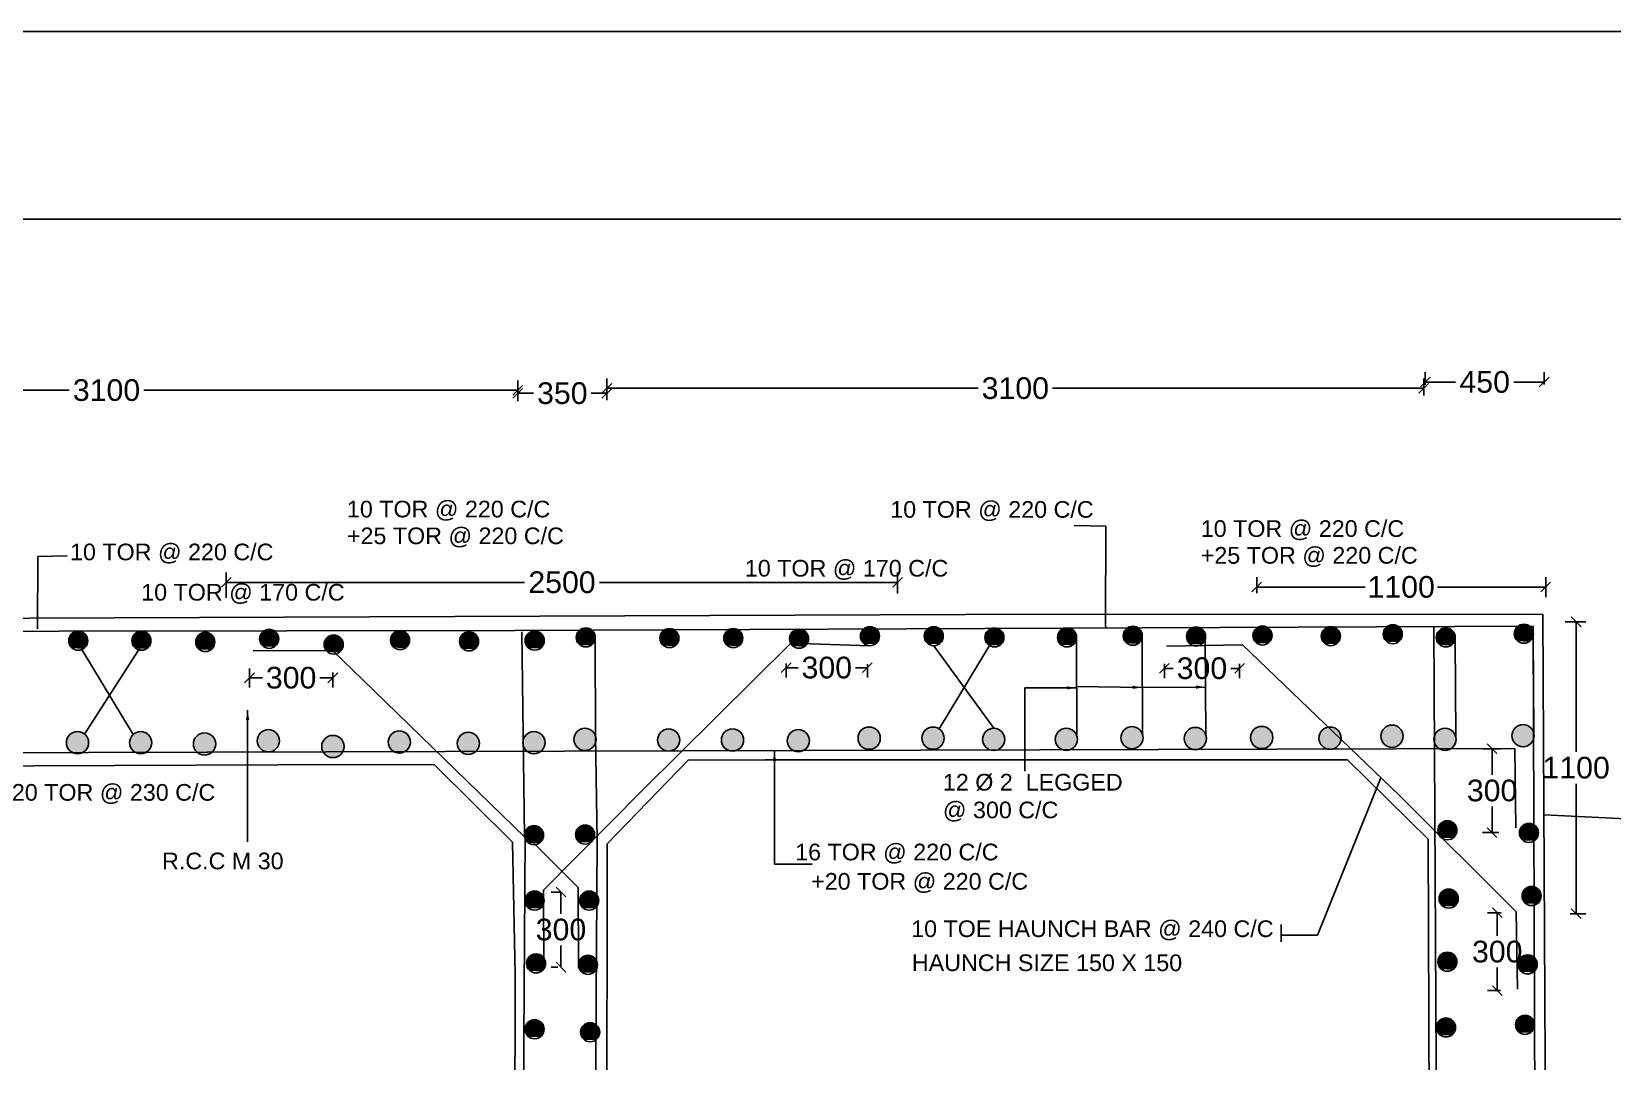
# Model space of a CAD drawing. Header units: inches. Extents: x 130.5 to 230.5, y 130.1 to 207.5.
# Drawn here: x 166.39 to 195.57, y 188.48 to 207.49 of the extents above; entities that cross this region are included whole.
import ezdxf

# ---------------------------------------------------------------- set-up
doc = ezdxf.new("R2010")
doc.units = ezdxf.units.IN
doc.header["$MEASUREMENT"] = 0
doc.layers.add('DRAWING', color=7, linetype='Continuous')
doc.layers.add('DRAWING @ 1', color=7, linetype='Continuous')
doc.styles.add('Annotative', font='arial.ttf')
doc.styles.get("Standard").update_dxf_attribs({"font": 'arial.ttf'})
doc.dimstyles.get("Standard").update_dxf_attribs({"dimtxt": 0.18, "dimasz": 0.18, "dimexe": 0.18, "dimexo": 0.0625, "dimgap": 0.09, "dimtad": 0, "dimtih": 1, "dimtoh": 1, "dimdec": 4, "dimzin": 0, "dimdsep": 46, "dimtxsty": 'Standard', "dimblk": 'OBLIQUE', "dimblk1": 'OBLIQUE', "dimcen": 0.09, "dimadec": 0, "dimazin": 0, "dimtfac": 1, "dimtdec": 4, "dimtofl": 0, "dimtmove": 0, "dimatfit": 3, "dimfxl": 0, "dimtolj": 1, "dimtzin": 0, "dimarcsym": 0})
picture_1 = doc.add_image_def('image1.jpg', size_in_pixel=(4276, 3308))

# ---------------------------------------------------------------- blocks, each defined once
blk = doc.blocks.new('_Oblique')
at = {"color": 0, "linetype": 'ByBlock', "lineweight": -2}
blk.add_line((-0.5, -0.5), (0.5, 0.5), dxfattribs=at)
blk = doc.blocks.new('*D6')
at = {"layer": 'Defpoints', "color": 0, "transparency": 16777216}
for p in [(160.369, 200.938), (175.365, 200.874), (175.365, 200.82)]:
    blk.add_point(p, dxfattribs=at)
at = {"layer": 'DRAWING', "color": 0, "lineweight": -2, "transparency": 16777216}
for p, q in [((175.365, 200.882), (175.365, 201.054)), ((160.369, 200.876), (160.369, 200.694)), ((160.369, 200.874), (167.089, 200.874)), ((175.365, 200.874), (168.462, 200.874))]:
    blk.add_line(p, q, dxfattribs=at)
at = {"layer": 'DRAWING', "color": 0, "lineweight": -2, "transparency": 16777216, "xscale": 0.18, "yscale": 0.18, "zscale": 0.18, "rotation": 180}
blk.add_blockref('_Oblique', (160.369, 200.874), dxfattribs=at)
at = {"layer": 'DRAWING', "color": 0, "lineweight": -2, "transparency": 16777216, "xscale": 0.18, "yscale": 0.18, "zscale": 0.18}
blk.add_blockref('_Oblique', (175.365, 200.874), dxfattribs=at)
at = {"layer": 'DRAWING', "color": 0, "transparency": 16777216, "insert": (167.776, 200.874), "char_height": 0.4, "attachment_point": 5}
blk.add_mtext('\\A1;3100', dxfattribs=at)
blk = doc.blocks.new('*D7')
at = {"layer": 'Defpoints', "color": 0, "transparency": 16777216}
for p in [(177.01, 200.817), (175.365, 200.607), (177.01, 200.631)]:
    blk.add_point(p, dxfattribs=at)
at = {"layer": 'DRAWING', "color": 0, "lineweight": -2, "transparency": 16777216}
for p, q in [((175.365, 200.669), (175.365, 200.997)), ((175.365, 200.817), (175.657, 200.817)), ((177.01, 200.817), (176.719, 200.817)), ((177.01, 200.693), (177.01, 200.997))]:
    blk.add_line(p, q, dxfattribs=at)
at = {"layer": 'DRAWING', "color": 0, "lineweight": -2, "transparency": 16777216, "xscale": 0.18, "yscale": 0.18, "zscale": 0.18, "rotation": 180}
blk.add_blockref('_Oblique', (175.365, 200.817), dxfattribs=at)
at = {"layer": 'DRAWING', "color": 0, "lineweight": -2, "transparency": 16777216, "xscale": 0.18, "yscale": 0.18, "zscale": 0.18}
blk.add_blockref('_Oblique', (177.01, 200.817), dxfattribs=at)
at = {"layer": 'DRAWING', "color": 0, "transparency": 16777216, "insert": (176.188, 200.817), "char_height": 0.4, "attachment_point": 5}
blk.add_mtext('\\A1;350', dxfattribs=at)
blk = doc.blocks.new('*D8')
at = {"layer": 'Defpoints', "color": 0, "transparency": 16777216}
for p in [(192.087, 200.91), (177.01, 200.631), (192.087, 200.716)]:
    blk.add_point(p, dxfattribs=at)
at = {"layer": 'DRAWING', "color": 0, "lineweight": -2, "transparency": 16777216}
for p, q in [((177.01, 200.693), (177.01, 201.09)), ((192.087, 200.778), (192.087, 201.09)), ((177.01, 200.91), (183.862, 200.91)), ((192.087, 200.91), (185.235, 200.91))]:
    blk.add_line(p, q, dxfattribs=at)
at = {"layer": 'DRAWING', "color": 0, "lineweight": -2, "transparency": 16777216, "xscale": 0.18, "yscale": 0.18, "zscale": 0.18, "rotation": 180}
blk.add_blockref('_Oblique', (177.01, 200.91), dxfattribs=at)
at = {"layer": 'DRAWING', "color": 0, "lineweight": -2, "transparency": 16777216, "xscale": 0.18, "yscale": 0.18, "zscale": 0.18}
blk.add_blockref('_Oblique', (192.087, 200.91), dxfattribs=at)
at = {"layer": 'DRAWING', "color": 0, "transparency": 16777216, "insert": (184.549, 200.91), "char_height": 0.4, "attachment_point": 5}
blk.add_mtext('\\A1;3100', dxfattribs=at)
blk = doc.blocks.new('*D9')
at = {"layer": 'Defpoints', "color": 0, "transparency": 16777216}
for p in [(194.309, 201.025), (192.114, 200.91), (194.309, 200.919)]:
    blk.add_point(p, dxfattribs=at)
at = {"layer": 'DRAWING', "color": 0, "lineweight": -2, "transparency": 16777216}
for p, q in [((192.114, 200.973), (192.114, 201.205)), ((192.114, 201.025), (192.672, 201.025)), ((194.309, 201.025), (193.75, 201.025)), ((194.309, 200.982), (194.309, 201.205))]:
    blk.add_line(p, q, dxfattribs=at)
at = {"layer": 'DRAWING', "color": 0, "lineweight": -2, "transparency": 16777216, "xscale": 0.18, "yscale": 0.18, "zscale": 0.18, "rotation": 180}
blk.add_blockref('_Oblique', (192.114, 201.025), dxfattribs=at)
at = {"layer": 'DRAWING', "color": 0, "lineweight": -2, "transparency": 16777216, "xscale": 0.18, "yscale": 0.18, "zscale": 0.18}
blk.add_blockref('_Oblique', (194.309, 201.025), dxfattribs=at)
at = {"layer": 'DRAWING', "color": 0, "transparency": 16777216, "insert": (193.211, 201.025), "char_height": 0.4, "attachment_point": 5}
blk.add_mtext('\\A1;450', dxfattribs=at)
blk = doc.blocks.new('*D12')
at = {"layer": 'Defpoints', "color": 0, "transparency": 16777216}
for p in [(182.377, 197.327), (169.987, 196.981), (182.377, 197.06)]:
    blk.add_point(p, dxfattribs=at)
at = {"layer": 'DRAWING', "color": 0, "lineweight": -2, "transparency": 16777216}
for p, q in [((169.987, 197.043), (169.987, 197.507)), ((169.987, 197.327), (175.492, 197.327)), ((182.377, 197.327), (176.872, 197.327)), ((182.377, 197.122), (182.377, 197.507))]:
    blk.add_line(p, q, dxfattribs=at)
at = {"layer": 'DRAWING', "color": 0, "lineweight": -2, "transparency": 16777216, "xscale": 0.18, "yscale": 0.18, "zscale": 0.18, "rotation": 180}
blk.add_blockref('_Oblique', (169.987, 197.327), dxfattribs=at)
at = {"layer": 'DRAWING', "color": 0, "lineweight": -2, "transparency": 16777216, "xscale": 0.18, "yscale": 0.18, "zscale": 0.18}
blk.add_blockref('_Oblique', (182.377, 197.327), dxfattribs=at)
at = {"layer": 'DRAWING', "color": 0, "transparency": 16777216, "insert": (176.182, 197.327), "char_height": 0.4, "attachment_point": 5}
blk.add_mtext('\\A1;2500', dxfattribs=at)
blk = doc.blocks.new('*D13')
at = {"layer": 'Defpoints', "color": 0, "transparency": 16777216}
for p in [(194.338, 197.241), (189.003, 197.067), (194.338, 196.993)]:
    blk.add_point(p, dxfattribs=at)
at = {"layer": 'DRAWING', "color": 0, "lineweight": -2, "transparency": 16777216}
for p, q in [((189.003, 197.13), (189.003, 197.421)), ((189.003, 197.241), (191.003, 197.241)), ((194.338, 197.241), (192.338, 197.241)), ((194.338, 197.056), (194.338, 197.421))]:
    blk.add_line(p, q, dxfattribs=at)
at = {"layer": 'DRAWING', "color": 0, "lineweight": -2, "transparency": 16777216, "xscale": 0.18, "yscale": 0.18, "zscale": 0.18, "rotation": 180}
blk.add_blockref('_Oblique', (189.003, 197.241), dxfattribs=at)
at = {"layer": 'DRAWING', "color": 0, "lineweight": -2, "transparency": 16777216, "xscale": 0.18, "yscale": 0.18, "zscale": 0.18}
blk.add_blockref('_Oblique', (194.338, 197.241), dxfattribs=at)
at = {"layer": 'DRAWING', "color": 0, "transparency": 16777216, "insert": (191.67, 197.241), "char_height": 0.4, "attachment_point": 5}
blk.add_mtext('\\A1;1100', dxfattribs=at)
blk = doc.blocks.new('*D14')
at = {"layer": 'Defpoints', "color": 0, "transparency": 16777216}
for p in [(194.635, 196.598), (194.724, 191.211), (194.899, 191.211)]:
    blk.add_point(p, dxfattribs=at)
at = {"layer": 'DRAWING', "color": 0, "lineweight": -2, "transparency": 16777216}
for p, q in [((194.697, 196.598), (195.079, 196.598)), ((194.899, 196.598), (194.899, 194.198)), ((194.899, 191.211), (194.899, 193.61)), ((194.786, 191.211), (195.079, 191.211))]:
    blk.add_line(p, q, dxfattribs=at)
at = {"layer": 'DRAWING', "color": 0, "lineweight": -2, "transparency": 16777216, "xscale": 0.18, "yscale": 0.18, "zscale": 0.18}
for p, rotation in [((194.899, 196.598), 90), ((194.899, 191.211), 270)]:
    blk.add_blockref('_Oblique', p, dxfattribs=dict(at, rotation=rotation))
at = {"layer": 'DRAWING', "color": 0, "transparency": 16777216, "insert": (194.899, 193.904), "char_height": 0.4, "attachment_point": 5}
blk.add_mtext('\\A1;1100', dxfattribs=at)
blk = doc.blocks.new('*D15')
at = {"layer": 'Defpoints', "color": 0, "transparency": 16777216}
for p in [(187.299, 195.885), (188.688, 195.885), (188.688, 195.74)]:
    blk.add_point(p, dxfattribs=at)
at = {"layer": 'DRAWING', "color": 0, "lineweight": -2, "transparency": 16777216}
for p, q in [((187.299, 195.823), (187.299, 195.56)), ((188.688, 195.823), (188.688, 195.56)), ((187.299, 195.74), (187.462, 195.74)), ((188.688, 195.74), (188.524, 195.74))]:
    blk.add_line(p, q, dxfattribs=at)
at = {"layer": 'DRAWING', "color": 0, "lineweight": -2, "transparency": 16777216, "xscale": 0.18, "yscale": 0.18, "zscale": 0.18, "rotation": 180}
blk.add_blockref('_Oblique', (187.299, 195.74), dxfattribs=at)
at = {"layer": 'DRAWING', "color": 0, "lineweight": -2, "transparency": 16777216, "xscale": 0.18, "yscale": 0.18, "zscale": 0.18}
blk.add_blockref('_Oblique', (188.688, 195.74), dxfattribs=at)
at = {"layer": 'DRAWING', "color": 0, "transparency": 16777216, "insert": (187.993, 195.74), "char_height": 0.4, "attachment_point": 5}
blk.add_mtext('\\A1;300', dxfattribs=at)
blk = doc.blocks.new('*D16')
at = {"layer": 'Defpoints', "color": 0, "transparency": 16777216}
for p in [(180.32, 195.89), (181.818, 195.88), (181.818, 195.752)]:
    blk.add_point(p, dxfattribs=at)
at = {"layer": 'DRAWING', "color": 0, "lineweight": -2, "transparency": 16777216}
for p, q in [((180.32, 195.828), (180.32, 195.572)), ((181.818, 195.817), (181.818, 195.572)), ((180.32, 195.752), (180.538, 195.752)), ((181.818, 195.752), (181.6, 195.752))]:
    blk.add_line(p, q, dxfattribs=at)
at = {"layer": 'DRAWING', "color": 0, "lineweight": -2, "transparency": 16777216, "xscale": 0.18, "yscale": 0.18, "zscale": 0.18, "rotation": 180}
blk.add_blockref('_Oblique', (180.32, 195.752), dxfattribs=at)
at = {"layer": 'DRAWING', "color": 0, "lineweight": -2, "transparency": 16777216, "xscale": 0.18, "yscale": 0.18, "zscale": 0.18}
blk.add_blockref('_Oblique', (181.818, 195.752), dxfattribs=at)
at = {"layer": 'DRAWING', "color": 0, "transparency": 16777216, "insert": (181.069, 195.752), "char_height": 0.4, "attachment_point": 5}
blk.add_mtext('\\A1;300', dxfattribs=at)
blk = doc.blocks.new('*D17')
at = {"layer": 'Defpoints', "color": 0, "transparency": 16777216}
for p in [(170.414, 195.797), (171.953, 195.728), (171.953, 195.565)]:
    blk.add_point(p, dxfattribs=at)
at = {"layer": 'DRAWING', "color": 0, "lineweight": -2, "transparency": 16777216}
for p, q in [((170.414, 195.734), (170.414, 195.385)), ((170.414, 195.565), (170.652, 195.565)), ((171.953, 195.565), (171.715, 195.565)), ((171.953, 195.666), (171.953, 195.385))]:
    blk.add_line(p, q, dxfattribs=at)
at = {"layer": 'DRAWING', "color": 0, "lineweight": -2, "transparency": 16777216, "xscale": 0.18, "yscale": 0.18, "zscale": 0.18, "rotation": 180}
blk.add_blockref('_Oblique', (170.414, 195.565), dxfattribs=at)
at = {"layer": 'DRAWING', "color": 0, "lineweight": -2, "transparency": 16777216, "xscale": 0.18, "yscale": 0.18, "zscale": 0.18}
blk.add_blockref('_Oblique', (171.953, 195.565), dxfattribs=at)
at = {"layer": 'DRAWING', "color": 0, "transparency": 16777216, "insert": (171.183, 195.565), "char_height": 0.4, "attachment_point": 5}
blk.add_mtext('\\A1;300', dxfattribs=at)
blk = doc.blocks.new('*D25')
at = {"layer": 'Defpoints', "color": 0, "transparency": 16777216}
for p in [(176.216, 191.61), (176.163, 190.223), (176.17, 190.223)]:
    blk.add_point(p, dxfattribs=at)
at = {"layer": 'DRAWING', "color": 0, "lineweight": -2, "transparency": 16777216}
for p, q in [((176.154, 191.61), (175.983, 191.61)), ((176.163, 191.61), (176.163, 191.21)), ((176.163, 190.223), (176.163, 190.622)), ((176.107, 190.223), (175.983, 190.223))]:
    blk.add_line(p, q, dxfattribs=at)
at = {"layer": 'DRAWING', "color": 0, "lineweight": -2, "transparency": 16777216, "xscale": 0.18, "yscale": 0.18, "zscale": 0.18}
for p, rotation in [((176.163, 191.61), 90), ((176.163, 190.223), 270)]:
    blk.add_blockref('_Oblique', p, dxfattribs=dict(at, rotation=rotation))
at = {"layer": 'DRAWING', "color": 0, "transparency": 16777216, "insert": (176.163, 190.916), "char_height": 0.4, "attachment_point": 5}
blk.add_mtext('\\A1;300', dxfattribs=at)
blk = doc.blocks.new('*D26')
at = {"layer": 'Defpoints', "color": 0, "transparency": 16777216}
for p in [(193.573, 194.257), (193.348, 192.708), (193.535, 192.708)]:
    blk.add_point(p, dxfattribs=at)
at = {"layer": 'DRAWING', "color": 0, "lineweight": -2, "transparency": 16777216}
for p, q in [((193.51, 194.257), (193.168, 194.257)), ((193.348, 194.257), (193.348, 193.777)), ((193.348, 192.708), (193.348, 193.189)), ((193.473, 192.708), (193.168, 192.708))]:
    blk.add_line(p, q, dxfattribs=at)
at = {"layer": 'DRAWING', "color": 0, "lineweight": -2, "transparency": 16777216, "xscale": 0.18, "yscale": 0.18, "zscale": 0.18}
for p, rotation in [((193.348, 194.257), 90), ((193.348, 192.708), 270)]:
    blk.add_blockref('_Oblique', p, dxfattribs=dict(at, rotation=rotation))
at = {"layer": 'DRAWING', "color": 0, "transparency": 16777216, "insert": (193.348, 193.483), "char_height": 0.4, "attachment_point": 5}
blk.add_mtext('\\A1;300', dxfattribs=at)
blk = doc.blocks.new('*D27')
at = {"layer": 'Defpoints', "color": 0, "transparency": 16777216}
for p in [(193.58, 191.228), (193.443, 189.79), (193.562, 189.79)]:
    blk.add_point(p, dxfattribs=at)
at = {"layer": 'DRAWING', "color": 0, "lineweight": -2, "transparency": 16777216}
for p, q in [((193.517, 191.228), (193.263, 191.228)), ((193.443, 191.228), (193.443, 190.803)), ((193.443, 189.79), (193.443, 190.215)), ((193.5, 189.79), (193.263, 189.79))]:
    blk.add_line(p, q, dxfattribs=at)
at = {"layer": 'DRAWING', "color": 0, "lineweight": -2, "transparency": 16777216, "xscale": 0.18, "yscale": 0.18, "zscale": 0.18}
for p, rotation in [((193.443, 191.228), 90), ((193.443, 189.79), 270)]:
    blk.add_blockref('_Oblique', p, dxfattribs=dict(at, rotation=rotation))
at = {"layer": 'DRAWING', "color": 0, "transparency": 16777216, "insert": (193.443, 190.509), "char_height": 0.4, "attachment_point": 5}
blk.add_mtext('\\A1;300', dxfattribs=at)

msp = doc.modelspace()

# ---------------------------------------------------------------- hatches: boundary and pattern name
at = {"layer": 'DRAWING'}
h = msp.add_hatch(color=256, dxfattribs=at)
h.dxf.hatch_style = 1
h.paths.add_polyline_path([(167.0777, 196.24965, 0.23868129), (167.14953, 196.10775), (167.35343, 196.10449, 0.24714778), (167.42985, 196.24965, 1)])
h = msp.add_hatch(color=256, dxfattribs=at)
h.dxf.hatch_style = 1
h.paths.add_polyline_path([(168.24448, 196.24965, 0.23868129), (168.31631, 196.10775), (168.52021, 196.10449, 0.24714778), (168.59663, 196.24965, 1)])
h = msp.add_hatch(color=256, dxfattribs=at)
h.dxf.hatch_style = 1
h.paths.add_polyline_path([(169.42304, 196.2261, 0.23868129), (169.49487, 196.08421), (169.69877, 196.08095, 0.24714778), (169.77519, 196.2261, 1)])
h = msp.add_hatch(color=256, dxfattribs=at)
h.dxf.hatch_style = 1
h.paths.add_polyline_path([(170.6016, 196.28497, 0.23868129), (170.67343, 196.14307), (170.87733, 196.13981, 0.24714778), (170.95375, 196.28497, 1)])
h = msp.add_hatch(color=256, dxfattribs=at)
h.dxf.hatch_style = 1
h.paths.add_polyline_path([(171.79195, 196.17902, 0.23868129), (171.86377, 196.03712), (172.06768, 196.03386, 0.24714778), (172.1441, 196.17902, 1)])
h = msp.add_hatch(color=256, dxfattribs=at)
h.dxf.hatch_style = 1
h.paths.add_polyline_path([(173.01765, 196.26142, 0.23868129), (173.08948, 196.11952), (173.29338, 196.11626, 0.24714778), (173.3698, 196.26142, 1)])
h = msp.add_hatch(color=256, dxfattribs=at)
h.dxf.hatch_style = 1
h.paths.add_polyline_path([(174.29049, 196.23788, 0.23868129), (174.36232, 196.09598), (174.56623, 196.09272, 0.24714778), (174.64265, 196.23788, 1)])
h = msp.add_hatch(color=256, dxfattribs=at)
h.dxf.hatch_style = 1
h.paths.add_polyline_path([(175.50168, 196.25134, 0.23868129), (175.57351, 196.10944), (175.77741, 196.10618, 0.24714778), (175.85383, 196.25134, 1)])
h = msp.add_hatch(color=256, dxfattribs=at)
h.dxf.hatch_style = 1
h.paths.add_polyline_path([(176.44453, 196.3102, 0.23868129), (176.51636, 196.1683), (176.72026, 196.16504, 0.24714778), (176.79668, 196.3102, 1)])
h = msp.add_hatch(color=256, dxfattribs=at)
h.dxf.hatch_style = 1
h.paths.add_polyline_path([(177.98845, 196.29843, 0.23868129), (178.06028, 196.15653), (178.26418, 196.15327, 0.24714778), (178.3406, 196.29843, 1)])
h = msp.add_hatch(color=256, dxfattribs=at)
h.dxf.hatch_style = 1
h.paths.add_polyline_path([(179.16701, 196.29843, 0.23868129), (179.23884, 196.15653), (179.44274, 196.15327, 0.24714778), (179.51916, 196.29843, 1)])
h = msp.add_hatch(color=256, dxfattribs=at)
h.dxf.hatch_style = 1
h.paths.add_polyline_path([(180.38092, 196.28665, 0.23868129), (180.45275, 196.14475), (180.65666, 196.14149, 0.24714778), (180.73308, 196.28665, 1)])
h = msp.add_hatch(color=256, dxfattribs=at)
h.dxf.hatch_style = 1
h.paths.add_polyline_path([(181.68913, 196.33374, 0.23868129), (181.76096, 196.19184), (181.96486, 196.18858, 0.24714778), (182.04128, 196.33374, 1)])
h = msp.add_hatch(color=256, dxfattribs=at)
h.dxf.hatch_style = 1
h.paths.add_polyline_path([(182.86769, 196.33374, 0.23868129), (182.93952, 196.19184), (183.14342, 196.18858, 0.24714778), (183.21984, 196.33374, 1)])
h = msp.add_hatch(color=256, dxfattribs=at)
h.dxf.hatch_style = 1
h.paths.add_polyline_path([(183.98732, 196.3102, 0.23868129), (184.05915, 196.1683), (184.26305, 196.16504, 0.24714778), (184.33947, 196.3102, 1)])
h = msp.add_hatch(color=256, dxfattribs=at)
h.dxf.hatch_style = 1
h.paths.add_polyline_path([(185.32727, 196.31159, 0.23868129), (185.3991, 196.16969), (185.603, 196.16643, 0.24714778), (185.67942, 196.31159, 1)])
h = msp.add_hatch(color=256, dxfattribs=at)
h.dxf.hatch_style = 1
h.paths.add_polyline_path([(186.54002, 196.3415, 0.23868129), (186.61185, 196.1996), (186.81575, 196.19634, 0.24714778), (186.89217, 196.3415, 1)])
h = msp.add_hatch(color=256, dxfattribs=at)
h.dxf.hatch_style = 1
h.paths.add_polyline_path([(187.70785, 196.32654, 0.23868129), (187.77968, 196.18464), (187.98358, 196.18138, 0.24714778), (188.06, 196.32654, 1)])
h = msp.add_hatch(color=256, dxfattribs=at)
h.dxf.hatch_style = 1
h.paths.add_polyline_path([(188.93469, 196.34592, 0.23868129), (189.00652, 196.20402), (189.21042, 196.20076, 0.24714778), (189.28684, 196.34592, 1)])
h = msp.add_hatch(color=256, dxfattribs=at)
h.dxf.hatch_style = 1
h.paths.add_polyline_path([(190.19575, 196.33415, 0.23868129), (190.26758, 196.19225), (190.47149, 196.18899, 0.24714778), (190.54791, 196.33415, 1)])
h = msp.add_hatch(color=256, dxfattribs=at)
h.dxf.hatch_style = 1
h.paths.add_polyline_path([(191.33896, 196.36946, 0.23868129), (191.41079, 196.22757), (191.61469, 196.22431, 0.24714778), (191.69111, 196.36946, 1)])
h = msp.add_hatch(color=256, dxfattribs=at)
h.dxf.hatch_style = 1
h.paths.add_polyline_path([(192.31716, 196.3106, 0.23868129), (192.38899, 196.1687), (192.59289, 196.16544, 0.24714778), (192.66931, 196.3106, 1)])
h = msp.add_hatch(color=256, dxfattribs=at)
h.dxf.hatch_style = 1
h.paths.add_polyline_path([(193.75724, 196.37882, 0.23868129), (193.82907, 196.23692), (194.03298, 196.23366, 0.24714778), (194.1094, 196.37882, 1)])
h = msp.add_hatch(color=256, dxfattribs=at)
h.dxf.hatch_style = 1
h.paths.add_polyline_path([(170.96893, 194.40257, 1), (170.55815, 194.40257, 1)])
h = msp.add_hatch(color=256, dxfattribs=at)
h.dxf.hatch_style = 1
h.paths.add_polyline_path([(176.81187, 194.4278, 1), (176.40108, 194.4278, 1)])
h = msp.add_hatch(color=256, dxfattribs=at)
h.dxf.hatch_style = 1
h.paths.add_polyline_path([(178.35578, 194.41603, 1), (177.945, 194.41603, 1)])
h = msp.add_hatch(color=256, dxfattribs=at)
h.dxf.hatch_style = 1
h.paths.add_polyline_path([(179.53434, 194.41603, 1), (179.12356, 194.41603, 1)])
h = msp.add_hatch(color=256, dxfattribs=at)
h.dxf.hatch_style = 1
h.paths.add_polyline_path([(180.74826, 194.40426, 1), (180.33748, 194.40426, 1)])
h = msp.add_hatch(color=256, dxfattribs=at)
h.dxf.hatch_style = 1
h.paths.add_polyline_path([(182.05646, 194.45135, 1), (181.64568, 194.45135, 1)])
h = msp.add_hatch(color=256, dxfattribs=at)
h.dxf.hatch_style = 1
h.paths.add_polyline_path([(183.23502, 194.45135, 1), (182.82424, 194.45135, 1)])
h = msp.add_hatch(color=256, dxfattribs=at)
h.dxf.hatch_style = 1
h.paths.add_polyline_path([(184.35466, 194.4278, 1), (183.94387, 194.4278, 1)])
h = msp.add_hatch(color=256, dxfattribs=at)
h.dxf.hatch_style = 1
h.paths.add_polyline_path([(185.69461, 194.42919, 1), (185.28383, 194.42919, 1)])
h = msp.add_hatch(color=256, dxfattribs=at)
h.dxf.hatch_style = 1
h.paths.add_polyline_path([(186.90735, 194.4591, 1), (186.49657, 194.4591, 1)])
h = msp.add_hatch(color=256, dxfattribs=at)
h.dxf.hatch_style = 1
h.paths.add_polyline_path([(188.07518, 194.44414, 1), (187.6644, 194.44414, 1)])
h = msp.add_hatch(color=256, dxfattribs=at)
h.dxf.hatch_style = 1
h.paths.add_polyline_path([(189.30203, 194.46352, 1), (188.89125, 194.46352, 1)])
h = msp.add_hatch(color=256, dxfattribs=at)
h.dxf.hatch_style = 1
h.paths.add_polyline_path([(190.56309, 194.45175, 1), (190.15231, 194.45175, 1)])
h = msp.add_hatch(color=256, dxfattribs=at)
h.dxf.hatch_style = 1
h.paths.add_polyline_path([(191.70629, 194.48707, 1), (191.29551, 194.48707, 1)])
h = msp.add_hatch(color=256, dxfattribs=at)
h.dxf.hatch_style = 1
h.paths.add_polyline_path([(192.6845, 194.42821, 1), (192.27372, 194.42821, 1)])
h = msp.add_hatch(color=256, dxfattribs=at)
h.dxf.hatch_style = 1
h.paths.add_polyline_path([(194.12458, 194.49642, 1), (193.7138, 194.49642, 1)])
h = msp.add_hatch(color=256, dxfattribs=at)
h.dxf.hatch_style = 1
h.paths.add_polyline_path([(167.44504, 194.36725, 1), (167.03426, 194.36725, 1)])
h = msp.add_hatch(color=256, dxfattribs=at)
h.dxf.hatch_style = 1
h.paths.add_polyline_path([(168.61181, 194.36725, 1), (168.20103, 194.36725, 1)])
h = msp.add_hatch(color=256, dxfattribs=at)
h.dxf.hatch_style = 1
h.paths.add_polyline_path([(169.79037, 194.34371, 1), (169.37959, 194.34371, 1)])
h = msp.add_hatch(color=256, dxfattribs=at)
h.dxf.hatch_style = 1
h.paths.add_polyline_path([(172.15928, 194.29662, 1), (171.7485, 194.29662, 1)])
h = msp.add_hatch(color=256, dxfattribs=at)
h.dxf.hatch_style = 1
h.paths.add_polyline_path([(173.38498, 194.37902, 1), (172.9742, 194.37902, 1)])
h = msp.add_hatch(color=256, dxfattribs=at)
h.dxf.hatch_style = 1
h.paths.add_polyline_path([(174.65783, 194.35548, 1), (174.24705, 194.35548, 1)])
h = msp.add_hatch(color=256, dxfattribs=at)
h.dxf.hatch_style = 1
h.paths.add_polyline_path([(175.86902, 194.36894, 1), (175.45824, 194.36894, 1)])
h = msp.add_hatch(color=256, dxfattribs=at)
h.dxf.hatch_style = 1
h.paths.add_polyline_path([(176.4321, 192.67105, 0.23868129), (176.50393, 192.52915), (176.70783, 192.52589, 0.24714778), (176.78425, 192.67105, 1)])
h = msp.add_hatch(color=256, dxfattribs=at)
h.dxf.hatch_style = 1
h.paths.add_polyline_path([(192.34607, 192.75102, 0.23868129), (192.4179, 192.60912), (192.6218, 192.60586, 0.24714778), (192.69822, 192.75102, 1)])
h = msp.add_hatch(color=256, dxfattribs=at)
h.dxf.hatch_style = 1
h.paths.add_polyline_path([(193.8524, 192.70248, 0.23868129), (193.92423, 192.56058), (194.12814, 192.55732, 0.24714778), (194.20456, 192.70248, 1)])
h = msp.add_hatch(color=256, dxfattribs=at)
h.dxf.hatch_style = 1
h.paths.add_polyline_path([(175.49011, 192.66036, 0.23868129), (175.56194, 192.51846), (175.76584, 192.5152, 0.24714778), (175.84226, 192.66036, 1)])
h = msp.add_hatch(color=256, dxfattribs=at)
h.dxf.hatch_style = 1
h.paths.add_polyline_path([(193.901, 191.53761, 0.23868129), (193.97282, 191.39571), (194.17673, 191.39245, 0.24714778), (194.25315, 191.53761, 1)])
h = msp.add_hatch(color=256, dxfattribs=at)
h.dxf.hatch_style = 1
h.paths.add_polyline_path([(175.50081, 191.45212, 0.23868129), (175.57264, 191.31022), (175.77654, 191.30696, 0.24714778), (175.85296, 191.45212, 1)])
h = msp.add_hatch(color=256, dxfattribs=at)
h.dxf.hatch_style = 1
h.paths.add_polyline_path([(176.50703, 191.45212, 0.23868129), (176.57886, 191.31022), (176.78276, 191.30696, 0.24714778), (176.85918, 191.45212, 1)])
h = msp.add_hatch(color=256, dxfattribs=at)
h.dxf.hatch_style = 1
h.paths.add_polyline_path([(192.37036, 191.48907, 0.23868129), (192.44219, 191.34717), (192.6461, 191.34391, 0.24714778), (192.72251, 191.48907, 1)])
h = msp.add_hatch(color=256, dxfattribs=at)
h.dxf.hatch_style = 1
h.paths.add_polyline_path([(175.52771, 190.29353, 0.23868129), (175.59954, 190.15163), (175.80344, 190.14837, 0.24714778), (175.87986, 190.29353, 1)])
h = msp.add_hatch(color=256, dxfattribs=at)
h.dxf.hatch_style = 1
h.paths.add_polyline_path([(176.48515, 190.2662, 0.23868129), (176.55698, 190.1243), (176.76088, 190.12104, 0.24714778), (176.8373, 190.2662, 1)])
h = msp.add_hatch(color=256, dxfattribs=at)
h.dxf.hatch_style = 1
h.paths.add_polyline_path([(192.34607, 190.32419, 0.23868129), (192.4179, 190.18229), (192.6218, 190.17903, 0.24714778), (192.69822, 190.32419, 1)])
h = msp.add_hatch(color=256, dxfattribs=at)
h.dxf.hatch_style = 1
h.paths.add_polyline_path([(193.82811, 190.27566, 0.23868129), (193.89994, 190.13376), (194.10384, 190.1305, 0.24714778), (194.18026, 190.27566, 1)])
h = msp.add_hatch(color=256, dxfattribs=at)
h.dxf.hatch_style = 1
h.paths.add_polyline_path([(175.50035, 189.07759, 0.23868129), (175.57218, 188.93569), (175.77608, 188.93243, 0.24714778), (175.8525, 189.07759, 1)])
h = msp.add_hatch(color=256, dxfattribs=at)
h.dxf.hatch_style = 1
h.paths.add_polyline_path([(176.52618, 189.02294, 0.23868129), (176.59801, 188.88104), (176.80191, 188.87778, 0.24714778), (176.87833, 189.02294, 1)])
h = msp.add_hatch(color=256, dxfattribs=at)
h.dxf.hatch_style = 1
h.paths.add_polyline_path([(192.32177, 189.11078, 0.23868129), (192.3936, 188.96888), (192.5975, 188.96562, 0.24714778), (192.67392, 189.11078, 1)])
h = msp.add_hatch(color=256, dxfattribs=at)
h.dxf.hatch_style = 1
h.paths.add_polyline_path([(193.77952, 189.15931, 0.23868129), (193.85135, 189.01742), (194.05525, 189.01416, 0.24714778), (194.13167, 189.15931, 1)])

# ---------------------------------------------------------------- linework, layer by layer
msp.add_lwpolyline([(194.30646, 193.03681), (195.82102, 192.96216)])
msp.add_lwpolyline([(131.79631, 204.03392), (228.95267, 204.03392), (228.95267, 132.01471), (131.79631, 132.01471)], close=True, dxfattribs=at)
for points in [[(185.63688, 198.37456), (186.21644, 198.36583), (186.21534, 196.54795), (186.21638, 196.48105)], [(166.50508, 196.46673), (166.50987, 197.80219), (167.04658, 197.81655)], [(141.29303, 196.53924), (142.84105, 196.56611), (153.78577, 196.61891), (185.19216, 196.73873), (194.28734, 196.73508), (194.39076, 176.72892), (177.34065, 176.63039), (141.37773, 176.56491), (141.29303, 196.53924)], [(194.10646, 196.51674), (194.17586, 176.9176), (162.75924, 176.83454), (141.57236, 176.7611), (141.52842, 196.3439)], [(141.53372, 196.38936), (154.25994, 196.40659), (175.31211, 196.43646), (194.10646, 196.51674)], [(175.44378, 196.41698), (175.49211, 192.63493)], [(192.27557, 196.50892), (192.36791, 179.18648)], [(167.32007, 196.08653), (168.26624, 194.51736)], [(167.36937, 194.52649), (168.40875, 196.14112)], [(170.48467, 196.06148), (171.94495, 196.07038), (172.50146, 195.53229), (175.50057, 192.61587), (175.47713, 188.87416), (175.45014, 184.56647), (175.51565, 180.73732), (175.52588, 176.86829)], [(175.84742, 190.22194), (175.84137, 191.64818), (177.66352, 193.48461), (180.40259, 196.20204), (181.8652, 196.15767)], [(176.7919, 196.26943), (176.80317, 194.48676)], [(183.04376, 196.15767), (184.14927, 194.63319)], [(183.14161, 194.62353), (184.07216, 196.1596)], [(185.67464, 196.27082), (185.68591, 194.48814)], [(186.88739, 196.30073), (186.89865, 194.51806)], [(187.33731, 196.15211), (188.74236, 196.17226), (191.64133, 193.39004), (193.78934, 191.24476), (193.81974, 189.81638)], [(188.05521, 196.28578), (188.06648, 194.5031)], [(192.66453, 196.26984), (192.6758, 194.48716)], [(194.10461, 196.33806), (194.11588, 194.55538)], [(176.91004, 176.87195), (176.77433, 183.74584), (176.83397, 192.56693), (176.80317, 194.48695)], [(141.78423, 192.63784), (141.8043, 194.09507), (149.89179, 194.13911), (193.76607, 194.25779), (193.78742, 192.79747)], [(177.00251, 181.00863), (178.76689, 179.30307), (190.52937, 179.36221), (192.21365, 181.03447), (192.16742, 192.58401), (190.68074, 194.04999), (179.93027, 194.04966), (178.50828, 194.04683), (177.01585, 192.49968), (177.00251, 181.00863)], [(161.86996, 193.91981), (166.43059, 193.94075), (170.93216, 193.96141), (173.82004, 193.96419), (175.26864, 192.53303), (175.3202, 190.09131), (175.29669, 180.97283), (173.84279, 179.52265), (173.69181, 179.3647), (166.36668, 179.31549), (162.09146, 179.30489), (161.8257, 179.56743), (160.43552, 180.95561), (160.43518, 186.75776), (160.4026, 192.47005), (161.86996, 193.91981)], [(191.29662, 193.72087), (190.1227, 190.81504), (189.45602, 190.81275), (189.45533, 191.0126)], [(175.4915, 192.68247), (176.47784, 191.69134), (176.48848, 190.30028)], [(189.45602, 190.81275), (189.45643, 190.69446)]]:
    msp.add_lwpolyline(points, dxfattribs=at)
for centre, radius in [((167.25378, 196.24965), 0.17608), ((168.42055, 196.24965), 0.17608), ((169.59911, 196.2261), 0.17608), ((170.77767, 196.28497), 0.17608), ((171.96802, 196.17902), 0.17608), ((173.19372, 196.26142), 0.17608), ((174.46657, 196.23788), 0.17608), ((175.67776, 196.25134), 0.17608), ((176.62061, 196.3102), 0.17608), ((178.16452, 196.29843), 0.17608), ((179.34308, 196.29843), 0.17608), ((180.557, 196.28665), 0.17608), ((181.8652, 196.33374), 0.17608), ((183.04376, 196.33374), 0.17608), ((184.1634, 196.3102), 0.17608), ((185.50335, 196.31159), 0.17608), ((186.71609, 196.3415), 0.17608), ((187.88392, 196.32654), 0.17608), ((189.11077, 196.34592), 0.17608), ((190.37183, 196.33415), 0.17608), ((191.51503, 196.36946), 0.17608), ((192.49324, 196.3106), 0.17608), ((193.93332, 196.37882), 0.17608), ((170.76354, 194.40257), 0.20539), ((176.60648, 194.4278), 0.20539), ((178.15039, 194.41603), 0.20539), ((179.32895, 194.41603), 0.20539), ((180.54287, 194.40426), 0.20539), ((181.85107, 194.45135), 0.20539), ((183.02963, 194.45135), 0.20539), ((184.14927, 194.4278), 0.20539), ((185.48922, 194.42919), 0.20539), ((186.70196, 194.4591), 0.20539), ((187.86979, 194.44414), 0.20539), ((189.09664, 194.46352), 0.20539), ((190.3577, 194.45175), 0.20539), ((191.5009, 194.48707), 0.20539), ((192.47911, 194.42821), 0.20539), ((193.91919, 194.49642), 0.20539), ((167.23965, 194.36725), 0.20539), ((168.40642, 194.36725), 0.20539), ((169.58498, 194.34371), 0.20539), ((171.95389, 194.29662), 0.20539), ((173.17959, 194.37902), 0.20539), ((174.45244, 194.35548), 0.20539), ((175.66363, 194.36894), 0.20539), ((176.60818, 192.67105), 0.17608), ((192.52214, 192.75102), 0.17608), ((194.02848, 192.70248), 0.17608), ((175.66618, 192.66036), 0.17608), ((194.07707, 191.53761), 0.17608), ((175.67689, 191.45212), 0.17608), ((176.68311, 191.45212), 0.17608), ((192.54644, 191.48907), 0.17608), ((175.70378, 190.29353), 0.17608), ((176.66122, 190.2662), 0.17608), ((192.52214, 190.32419), 0.17608), ((194.00418, 190.27566), 0.17608), ((175.67643, 189.07759), 0.17608), ((176.70226, 189.02294), 0.17608), ((192.49785, 189.11078), 0.17608), ((193.95559, 189.15931), 0.17608)]:
    msp.add_circle(centre, radius, dxfattribs=at)

# ---------------------------------------------------------------- texts
for s, height, p in [('10 TOR @ 220 C/C ', 0.3074495, (172.21268, 198.52625)), ('10 TOR @ 220 C/C ', 0.3074495, (182.24051, 198.51967)), ('10 TOR @ 220 C/C ', 0.3074495, (187.9712, 198.1661)), ('+25 TOR @ 220 C/C ', 0.3074495, (172.21268, 198.03236)), ('10 TOR @ 220 C/C ', 0.3074495, (167.10247, 197.73472)), ('+25 TOR @ 220 C/C ', 0.3074495, (187.9712, 197.67221)), ('10 TOR @ 170 C/C ', 0.3074495, (179.55737, 197.43391)), ('10 TOR @ 170 C/C ', 0.3074495, (168.41642, 196.99066)), ('20 TOR @ 230 C/C ', 0.3074495, (166.02913, 193.29678)), ('R.C.C M 30', 0.30745, (168.80124, 192.03055)), ('16 TOR @ 220 C/C ', 0.3074495, (180.48577, 192.19589)), ('+20 TOR @ 220 C/C ', 0.3074495, (180.78056, 191.65473)), ('10 TOE HAUNCH BAR @ 240 C/C', 0.3074495, (182.62623, 190.7799)), ('HAUNCH SIZE 150 X 150', 0.3074495, (182.63929, 190.15178))]:
    msp.add_text(s, height=height, dxfattribs=at).set_placement(p)
at = {"layer": 'DRAWING @ 1', "insert": (183.21211, 193.79215), "char_height": 0.3074495, "attachment_point": 1, "style": 'Annotative'}
msp.add_mtext_dynamic_manual_height_columns('12 Ø 2  LEGGED\\P@ 300 C/C', width=3.606605, gutter_width=1.53725, heights=[0], dxfattribs=at)

# ---------------------------------------------------------------- dimensions: what is measured, and where the dimension line sits
at = {"layer": 'DRAWING'}
for base, p1, p2, text, picture, middle in [((175.36458, 200.87392), (160.36915, 200.93827), (175.36458, 200.81958), '3100', '*D6', (167.77556, 200.87392)), ((177.0102, 200.81727), (175.36458, 200.60682), (177.0102, 200.63056), '350', '*D7', (176.18835, 200.81727))]:
    dim = msp.add_linear_dim(base=base, p1=p1, p2=p2, text=text, dimstyle='Standard', override={"dimtxt": 0.4}, dxfattribs=at)
    dim.commit()
    dim.dimension.update_dxf_attribs({"geometry": picture, "text_midpoint": middle, "dimtype": 160})
for base, p1, p2, text, picture, middle in [((192.08702, 200.91048), (177.0102, 200.63056), (192.08702, 200.71596), '3100', '*D8', (184.54861, 200.91048)), ((194.30882, 201.02542), (192.11357, 200.91048), (194.30882, 200.91932), '450', '*D9', (193.2112, 201.02542)), ((182.37694, 197.32651), (169.98685, 196.98098), (182.37694, 197.05951), '2500', '*D12', (176.18189, 197.32651)), ((194.33773, 197.24056), (189.00324, 197.06748), (194.33773, 196.9933), '1100', '*D13', (191.67048, 197.24056)), ((171.95318, 195.56519), (170.41379, 195.79652), (171.95318, 195.72848), '300', '*D17', (171.18349, 195.56519)), ((181.81829, 195.75205), (180.32035, 195.89049), (181.81829, 195.87984), '300', '*D16', (181.06932, 195.75205)), ((188.68754, 195.74041), (187.29903, 195.88513), (188.68754, 195.88513), '300', '*D15', (187.99329, 195.74041))]:
    dim = msp.add_linear_dim(base=base, p1=p1, p2=p2, text=text, dimstyle='Standard', override={"dimtxt": 0.4}, dxfattribs=at)
    dim.commit()
    dim.dimension.update_dxf_attribs({"geometry": picture, "text_midpoint": middle})
for base, p1, p2, text, picture, middle in [((194.8988, 191.21054), (194.63478, 196.59768), (194.72393, 191.21054), '1100', '*D14', (194.8988, 193.90411)), ((193.34767, 192.70841), (193.57259, 194.25727), (193.53526, 192.70841), '300', '*D26', (193.34767, 193.48284)), ((176.16328, 190.22259), (176.21644, 191.60975), (176.16993, 190.22259), '300', '*D25', (176.16328, 190.91617)), ((193.44273, 189.78985), (193.57963, 191.22846), (193.56248, 189.78985), '300', '*D27', (193.44273, 190.50916))]:
    dim = msp.add_linear_dim(base=base, p1=p1, p2=p2, angle=90, text=text, dimstyle='Standard', override={"dimtxt": 0.4}, dxfattribs=at)
    dim.commit()
    dim.dimension.update_dxf_attribs({"geometry": picture, "text_midpoint": middle})

# ---------------------------------------------------------------- pictures from other files: only their frames are drawn
image = msp.add_image(picture_1, insert=(130.45564, 130.13185), size_in_units=(100, 77.36202), dxfattribs=dict(fade=30))
image.dxf.flags = 7

# ---------------------------------------------------------------- leaders
for points in [[(185.68027, 195.37948), (184.72299, 195.37948), (184.72299, 193.84162)], [(186.89316, 195.38706), (185.68011, 195.40494)], [(188.06085, 195.39444), (186.89316, 195.38706)], [(170.37935, 194.96775), (170.37935, 192.53878)], [(180.10321, 194.21177), (180.10321, 192.12677), (180.79789, 192.12677)]]:
    msp.add_leader(points, dimstyle='Standard', override={"dimtxt": 0.4}, dxfattribs=at)

doc.saveas('drawing.dxf')
